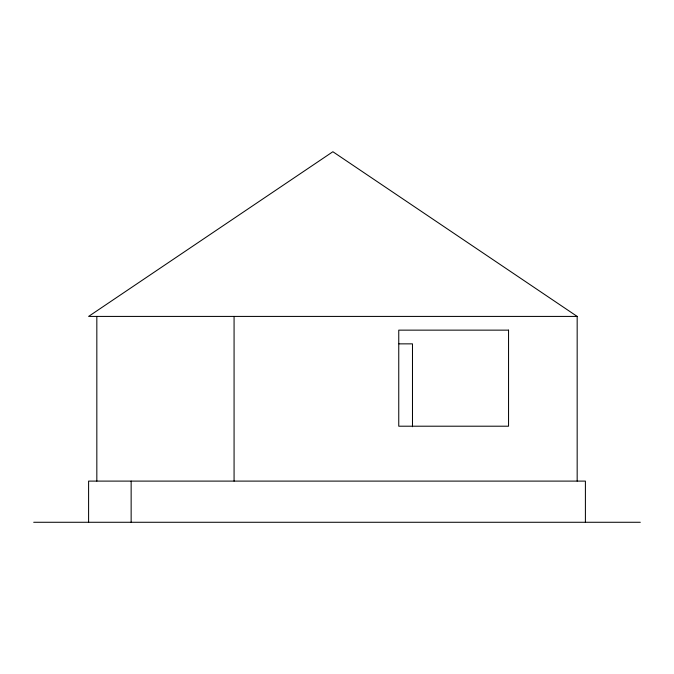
<?xml version="1.0" encoding="UTF-8"?>
<svg xmlns="http://www.w3.org/2000/svg" width="674" height="674" viewBox="0 0 674 674"><rect width="100%" height="100%" fill="white"/><g stroke="black" fill="none" stroke-linecap="round" stroke-linejoin="round"><path stroke-width="1.01" d="M577.171 316.418L88.597 316.418L332.88 151.726L577.171 316.418L577.171 481.101M399.016 343.858L412.48 343.858L412.48 426.726M33.7 522.274L640.3 522.274M585.403 522.274L585.403 481.101L88.597 481.101L88.597 522.274M234.072 316.418L234.072 481.101M131.144 481.101L131.144 522.274M96.829 316.418L96.829 481.101M508.55 330.142L398.755 330.142L398.755 426.204L508.55 426.204L508.55 330.142"/></g></svg>
